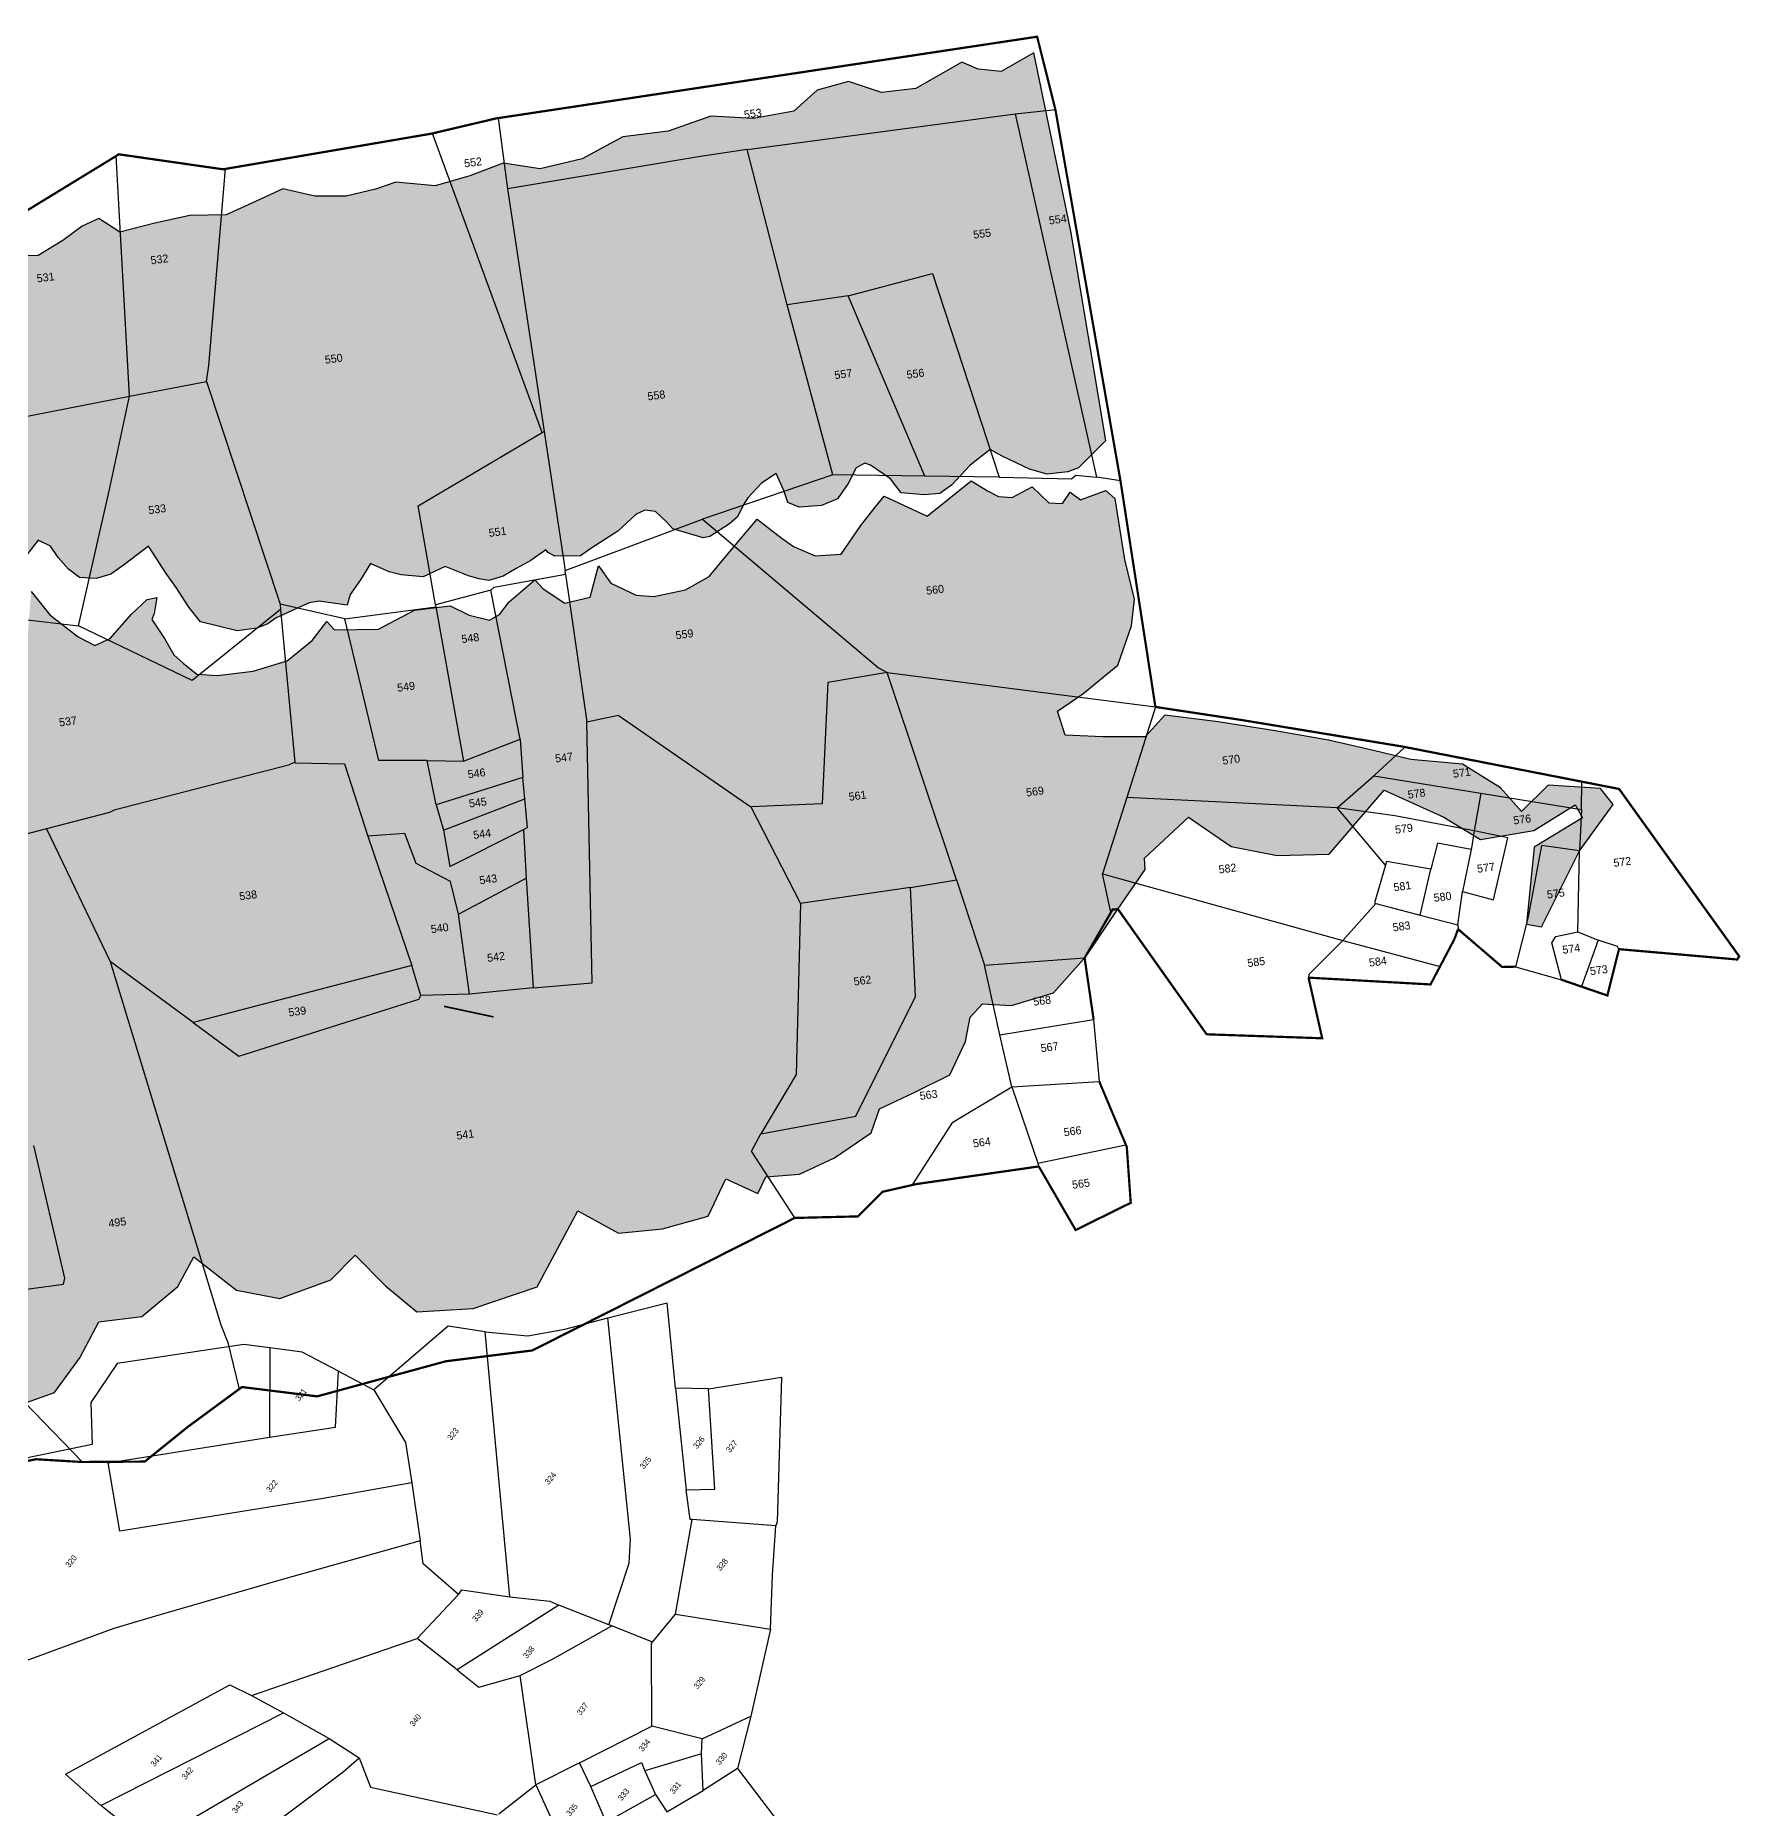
# Model space of a CAD drawing. Header units: metres. Extents: x 318388 to 319823, y 1868308 to 1869670.
# Drawn here: x 318915.5 to 319386, y 1868890.7 to 1869379.9 of the extents above; entities that cross this region are included whole.
import ezdxf

# ---------------------------------------------------------------- set-up
doc = ezdxf.new("R2010")
doc.units = ezdxf.units.M
doc.header["$LTSCALE"] = 0.3
doc.header["$MEASUREMENT"] = 0
for name, color, linetype in [('OFF', 1, 'CONTINUOUS'), ('POLY_HATCH', 12, 'CONTINUOUS'), ('POLY_PARCEL', 6, 'CONTINUOUS'), ('SYM_LOGO', 1, 'CONTINUOUS'), ('TEXT_PARCEL', 7, 'CONTINUOUS'), ('V_BOUND_LINE', 7, 'CONTINUOUS')]:
    doc.layers.add(name, color=color, linetype=linetype)
doc.styles.add('TEXT_MAP', font='KRDEV050.TTF')

# ---------------------------------------------------------------- blocks, each defined once
blk = doc.blocks.new('D')
at = {"layer": 'OFF'}
blk.add_lwpolyline([(317451.88, 1869048.63), (317444.45, 1869018.53)], dxfattribs=at)
at = {"layer": 'POLY_PARCEL'}
for points in [[(317462.73, 1869243.55), (317458.39, 1869250.49), (317429.19, 1869277.42), (317414.67, 1869276.19), (317404.72, 1869267.72), (317372.3, 1869294.59)], [(317457.66, 1869182.92), (317436.57, 1869201.33), (317389.1, 1869244.18), (317403.45, 1869260.28), (317441.07, 1869226.27)], [(317445.23, 1869169.63), (317409.37, 1869195.28), (317377.08, 1869217.94), (317364.42, 1869226.73), (317337.53, 1869242.84)], [(317462.73, 1869243.55), (317441.07, 1869226.27)], [(317470.4, 1869222.43), (317467.96, 1869234.88), (317462.73, 1869243.55)], [(317441.07, 1869226.27), (317456.23, 1869212.27), (317470.4, 1869222.43)], [(317470.4, 1869222.43), (317472.75, 1869210.21)], [(317319.14, 1869195.37), (317319.75, 1869210.05), (317373.39, 1869187.62), (317374.99, 1869180.34)], [(317472.75, 1869210.21), (317466.2, 1869192.3), (317457.66, 1869182.92)], [(317508.51, 1869194.59), (317502.61, 1869204.63), (317472.75, 1869210.21)], [(317319.78, 1869176.04), (317319.21, 1869176.75), (317319.14, 1869195.37)], [(317319.14, 1869195.37), (317376.98, 1869169.25)], [(317449.17, 1869137.05), (317508.51, 1869194.59)], [(317508.51, 1869194.59), (317515.77, 1869183.5), (317524.6, 1869175.83), (317535.7, 1869167.64)], [(317374.99, 1869180.34), (317421.01, 1869151.34)], [(317374.99, 1869180.34), (317376.98, 1869169.25)], [(317457.66, 1869182.92), (317445.23, 1869169.63)], [(317319.78, 1869176.04), (317379.69, 1869153.19)], [(317376.98, 1869169.25), (317379.69, 1869153.19)], [(317439.68, 1869149.96), (317440.27, 1869164.48), (317445.23, 1869169.63)], [(317461.61, 1869107.64), (317480.52, 1869114.71), (317486.56, 1869119.15), (317535.7, 1869167.64)], [(317535.7, 1869167.64), (317550.89, 1869156.18)], [(317320.12, 1869157.19), (317374.39, 1869143.31), (317380.92, 1869142.17)], [(317531.82, 1869137.61), (317550.89, 1869156.18)], [(317379.69, 1869153.19), (317380.92, 1869142.17)], [(317421.3, 1869135.6), (317421.01, 1869151.34)], [(317421.01, 1869151.34), (317439.68, 1869149.96)], [(317439.68, 1869149.96), (317441.45, 1869150.03), (317449.17, 1869137.05)], [(317380.92, 1869142.17), (317375.97, 1869133.74), (317393.99, 1869097.65)], [(317421.3, 1869135.6), (317421.21, 1869126.97), (317432.08, 1869119.26)], [(317456.73, 1869123.58), (317421.3, 1869135.6)], [(317449.17, 1869137.05), (317455.9, 1869126.53), (317456.73, 1869123.58)], [(317531.82, 1869137.61), (317509.31, 1869115.25)], [(317538.17, 1869129.46), (317531.82, 1869137.61)], [(317509.31, 1869115.25), (317515.06, 1869108.37), (317538.17, 1869129.46)], [(317538.17, 1869129.46), (317555.15, 1869114.07), (317519.28, 1869087), (317518.09, 1869086.56)], [(317461.61, 1869107.64), (317456.73, 1869123.58)], [(317408.75, 1869094.2), (317432.08, 1869119.26)], [(317432.08, 1869119.26), (317442.18, 1869114.71), (317462.03, 1869106.73)], [(317503.31, 1869107.99), (317502.97, 1869108.49), (317509.31, 1869115.25)], [(317462.03, 1869106.73), (317461.61, 1869107.64)], [(317465.97, 1869093.7), (317462.03, 1869106.73)], [(317477.19, 1869093.66), (317503.31, 1869107.99)], [(317518.09, 1869086.56), (317503.31, 1869107.99)], [(317394.54, 1869097.49), (317408.75, 1869094.2)], [(317408.75, 1869094.2), (317402.13, 1869081.05), (317398.16, 1869068.54)], [(317422.53, 1869087.94), (317408.75, 1869094.2)], [(317445.46, 1869077.59), (317465.45, 1869093.7), (317465.97, 1869093.7)], [(317465.97, 1869093.7), (317477.19, 1869093.66)], [(317477.19, 1869093.66), (317492.06, 1869067.71)], [(317419.05, 1869080.59), (317422.53, 1869087.94)], [(317422.53, 1869087.94), (317445.46, 1869077.59)], [(317492.06, 1869067.71), (317505.53, 1869077.71), (317518.09, 1869086.56)], [(317413.32, 1869069.94), (317419.05, 1869080.59)], [(317419.05, 1869080.59), (317434.66, 1869072.98), (317433.34, 1869070.51)], [(317452.21, 1869062.95), (317445.46, 1869077.59)], [(317413.32, 1869069.94), (317429.68, 1869063.4)], [(317433.34, 1869070.51), (317429.68, 1869063.4)], [(317448.46, 1869060.11), (317433.34, 1869070.51)], [(317492.06, 1869067.71), (317467.21, 1869055.54)], [(317429.68, 1869063.4), (317427.7, 1869057.23)], [(317448.46, 1869060.11), (317452.21, 1869062.95)], [(317452.21, 1869062.95), (317467.21, 1869055.54)], [(317427.7, 1869057.23), (317439.89, 1869052.62)], [(317439.89, 1869052.62), (317448.46, 1869060.11)], [(317451.88, 1869048.63), (317439.89, 1869052.62)], [(317467.21, 1869055.54), (317451.88, 1869048.63)]]:
    blk.add_lwpolyline(points, dxfattribs=at)
at = {"layer": 'V_BOUND_LINE', "const_width": 0.5}
blk.add_lwpolyline([(317579.18, 1869267.89), (317586.26, 1869253.83)], dxfattribs=at)
at = {"layer": 'TEXT_PARCEL', "style": 'TEXT_MAP'}
for s, p in [('320', (317370.41, 1869249.21)), ('321', (317455.41, 1869226)), ('322', (317427.66, 1869215.27)), ('341', (317338.76, 1869189.84)), ('323', (317475.46, 1869181.59)), ('342', (317341.73, 1869179.81)), ('343', (317343.33, 1869161.13)), ('324', (317483.71, 1869149.39)), ('339', (317436.42, 1869140.26)), ('340', (317398.92, 1869135.02)), ('325', (317505.97, 1869129.42)), ('338', (317437.42, 1869120.79)), ('326', (317521.22, 1869120.44)), ('327', (317526.74, 1869111.79)), ('337', (317434.17, 1869096.82)), ('328', (317496.24, 1869091.07)), ('335', (317407.7, 1869079.7)), ('334', (317437.45, 1869074.71)), ('329', (317463.24, 1869073.6)), ('333', (317421.45, 1869070.21)), ('331', (317433.2, 1869058.98)), ('330', (317449.2, 1869053.49))]:
    blk.add_text(s, height=1.8, dxfattribs=at).set_placement(p)
blk = doc.blocks.new('1')
at = {"layer": 'POLY_HATCH'}
h = blk.add_hatch(dxfattribs=at)
h.set_pattern_fill('ZIGZAG', color=256, scale=25.596458, angle=47.4088, style=0)
h.set_pattern_definition([(47.40878, (319427.6914, 1868459.1648), (-0.190174, 4.520859), [3.199557, -3.199557]), (137.40878, (319429.8568, 1868461.5203), (-4.520859, -0.190174), [3.199557, -3.199557])])
h.paths.add_polyline_path([(319150.1, 1869685.07), (319117.33, 1869711.19), (319114.3, 1869703.14), (319109.87, 1869700.18), (319105.95, 1869699.02), (319101.67, 1869687.55), (319096.17, 1869681.77), (319088.76, 1869678.87), (319084.46, 1869672.75), (319083.37, 1869665.57), (319077.33, 1869658.38), (319069.45, 1869652.5), (319064.08, 1869643.55), (319056.87, 1869635.91), (319052.92, 1869626.04), (319046.91, 1869618.06), (319039.57, 1869613.58), (319035.5, 1869606.48), (319030.84, 1869599.54), (319023.32, 1869594.47), (319020.73, 1869590.2), (319016.6, 1869584.67), (319011.04, 1869580.08), (319004.26, 1869576.62), (319001.35, 1869570.35), (318998.06, 1869563.68), (318991.74, 1869558.26), (318986.67, 1869551.7), (318981.8, 1869544.96), (318976.08, 1869544.32), (318974.26, 1869540.47), (318972.9, 1869535.07), (318970.78, 1869528.84), (318965.81, 1869524.47), (318959.64, 1869520.44), (318959.78, 1869512.13), (318959.74, 1869503.61), (318955.06, 1869497.07), (318948.9, 1869492.65), (318950.97, 1869485.6), (318950.07, 1869478.63), (318945.14, 1869473.47), (318938.76, 1869469.63), (318935.87, 1869462.97), (318931.75, 1869457.05), (318924.47, 1869455.95), (318921.34, 1869450.27), (318917.02, 1869444.54), (318914.28, 1869438.87), (318906.81, 1869437.56), (318901.6, 1869434.17), (318897.46, 1869429.04), (318891.49, 1869424.82), (318883.71, 1869421.52), (318879.46, 1869418.76), (318879.21, 1869410.43), (318872.92, 1869404.62), (318864.09, 1869402.66), (318861.78, 1869396.22), (318858.23, 1869390.92), (318853.08, 1869386.34), (318846.6, 1869384.87), (318843.66, 1869379.4), (318842.44, 1869375.39), (318839.21, 1869372.08), (318834.57, 1869369.3), (318829.77, 1869370.49), (318828.36, 1869366.27), (318826.02, 1869360.62), (318823.1, 1869354.35), (318818.53, 1869350), (318813.28, 1869347.79), (318811.14, 1869341.96), (318808.44, 1869335.5), (318803.88, 1869330.75), (318798.42, 1869328.74), (318794.41, 1869325), (318791.48, 1869319.13), (318787.56, 1869313.42), (318782.85, 1869307.67), (318776.78, 1869305.83), (318770.7, 1869304.38), (318774.62, 1869300.58), (318793.94, 1869283.59), (318802.82, 1869257.66), (318809.96, 1869260.43), (318812, 1869263.35), (318812.55, 1869266.15), (318816.36, 1869272.6), (318819.53, 1869276.05), (318822.63, 1869275.31), (318826.13, 1869276.42), (318829.97, 1869278.49), (318831.64, 1869281.1), (318834.26, 1869290.57), (318836.83, 1869289.96), (318840.31, 1869289.44), (318843.27, 1869291.05), (318846.08, 1869293.71), (318847.18, 1869295.01), (318849.04, 1869297.53), (318849.69, 1869299.24), (318850.3, 1869301.9), (318850.2, 1869305.5), (318850.29, 1869309.1), (318858.81, 1869309.46), (318859.45, 1869311.16), (318861.24, 1869314.3), (318862.49, 1869317.57), (318863.88, 1869323.48), (318868.88, 1869323.31), (318872.13, 1869325.75), (318873.01, 1869326.7), (318875.64, 1869330.37), (318876.97, 1869334.12), (318877.28, 1869339.26), (318883.27, 1869340.48), (318886.09, 1869340.93), (318893.33, 1869347.61), (318894.51, 1869349.3), (318895.93, 1869352.04), (318896.05, 1869356.08), (318901.37, 1869356.26), (318902.56, 1869357.56), (318904.87, 1869358.57), (318907.67, 1869360.6), (318911.08, 1869362.81), (318913.74, 1869365.8), (318913.25, 1869367.17), (318916.07, 1869373.15), (318917.08, 1869376.45), (318921.37, 1869377.09), (318926.78, 1869378.48), (318929.95, 1869380.82), (318932.78, 1869384.1), (318934.72, 1869388.22), (318935.88, 1869391.67), (318936.43, 1869394.48), (318939.36, 1869394.46), (318942.18, 1869396.93), (318946.44, 1869403.06), (318948.58, 1869403.49), (318953.78, 1869405.13), (318955.65, 1869406.27), (318956.89, 1869407.61), (318957.57, 1869409.66), (318957.65, 1869412.25), (318958.69, 1869416.09), (318959.28, 1869418.03), (318961.52, 1869417.26), (318965.73, 1869416.53), (318969.69, 1869415.83), (318974.24, 1869417.27), (318979.08, 1869423.24), (318979.33, 1869427.42), (318979.16, 1869434.08), (318979.16, 1869437.49), (318982.86, 1869438.51), (318987.28, 1869439.41), (318990.2, 1869441.98), (318991.99, 1869444.03), (318993.32, 1869446.48), (318993.09, 1869449.74), (318993.91, 1869455.34), (318993.44, 1869458.63), (318992.08, 1869462.56), (318990.56, 1869465.51), (318994.16, 1869469.03), (318997.81, 1869466.35), (319000.64, 1869465.22), (319005.86, 1869464.29), (319008.77, 1869465.76), (319010.77, 1869468.13), (319011.9, 1869470.77), (319012.78, 1869474.02), (319012.64, 1869478.38), (319015.73, 1869479.14), (319018.74, 1869478.3), (319022.32, 1869477.69), (319025.43, 1869477.87), (319028.6, 1869480.11), (319030.49, 1869483.07), (319031.53, 1869486.81), (319033.07, 1869493.6), (319040.24, 1869491.35), (319044.06, 1869490.28), (319049.21, 1869488.68), (319053.42, 1869487.75), (319061.23, 1869491.63), (319064.3, 1869494.98), (319065.64, 1869497.34), (319066.27, 1869499.62), (319069.89, 1869507.16), (319071.4, 1869508.91), (319076.94, 1869512.34), (319075.93, 1869514.65), (319075.56, 1869518.76), (319074.95, 1869523.1), (319079.46, 1869524.4), (319082.05, 1869525.61), (319086.24, 1869528.57), (319088.62, 1869533.57), (319094.14, 1869535.37), (319096.45, 1869536.38), (319098.42, 1869537.52), (319100.36, 1869540.43), (319101.52, 1869543.69), (319102.91, 1869547.3), (319103.98, 1869551.38), (319104.8, 1869551.27), (319106.57, 1869551.59), (319111.06, 1869555.38), (319111.83, 1869558.22), (319114.03, 1869565.32), (319114.75, 1869571.01), (319115.72, 1869572.97), (319117.78, 1869574.31), (319121.29, 1869574.12), (319123.46, 1869573.78), (319130.16, 1869576.65), (319131.11, 1869577.89), (319132.77, 1869583), (319133.11, 1869585.37), (319132.41, 1869588.31), (319132.13, 1869590.32), (319132.42, 1869594.94), (319133.6, 1869598.83), (319137.42, 1869596.88), (319139.89, 1869595.35), (319142.63, 1869596.23), (319146.37, 1869599.79), (319148.19, 1869603.28), (319147.82, 1869607.58), (319146.88, 1869611.57), (319147.76, 1869613.63), (319149.08, 1869614.16), (319154.62, 1869614.68), (319158.59, 1869613.8), (319162.98, 1869616.77), (319165.51, 1869619.32), (319166.34, 1869622.52), (319166.7, 1869628.82), (319167.96, 1869634.53), (319171.06, 1869635.1), (319177.85, 1869636.87), (319181.71, 1869638.57), (319185.03, 1869641.97), (319186.32, 1869644.28), (319187.13, 1869653.1)])
h.paths.add_polyline_path([(318811.95, 1869263.53), (318815.82, 1869267.73), (318813.48, 1869269.87), (318809.62, 1869265.67)], flags=24)
h.paths.add_polyline_path([(318931.81, 1869454.37), (318935.86, 1869458.77), (318933.56, 1869460.89), (318929.51, 1869456.48)], flags=24)
h.paths.add_polyline_path([(318939.65, 1869455.42), (318943.7, 1869459.83), (318941.4, 1869461.94), (318937.35, 1869457.54)], flags=24)
h.paths.add_polyline_path([(318939.18, 1869467.99), (318943.23, 1869472.4), (318940.93, 1869474.52), (318936.87, 1869470.11)], flags=24)
h.paths.add_polyline_path([(318950.86, 1869477.56), (318954.95, 1869482), (318952.65, 1869484.12), (318948.56, 1869479.67)], flags=24)
h.paths.add_polyline_path([(318970.13, 1869492.74), (318974.17, 1869497.13), (318971.91, 1869499.21), (318967.88, 1869494.82)], flags=24)
h.paths.add_polyline_path([(318974.84, 1869522.95), (318978.71, 1869527.16), (318976.37, 1869529.3), (318972.51, 1869525.1)], flags=24)
h.paths.add_polyline_path([(318992.33, 1869542.94), (318996.38, 1869547.34), (318994.08, 1869549.46), (318990.03, 1869545.05)], flags=24)
h.paths.add_polyline_path([(319028.66, 1869498.37), (319032.69, 1869502.76), (319030.44, 1869504.83), (319026.4, 1869500.44)], flags=24)
h.paths.add_polyline_path([(319000.52, 1869474.51), (319004.55, 1869478.9), (319002.3, 1869480.97), (318998.26, 1869476.58)], flags=24)
h.paths.add_polyline_path([(319037.79, 1869551.01), (319041.78, 1869555.35), (319039.53, 1869557.42), (319035.54, 1869553.07)], flags=24)
h.paths.add_polyline_path([(319092.36, 1869544.36), (319096.19, 1869548.53), (319093.86, 1869550.67), (319090.03, 1869546.51)], flags=24)
h.paths.add_polyline_path([(319075.98, 1869656.11), (319079.98, 1869660.46), (319077.73, 1869662.53), (319073.73, 1869658.18)], flags=24)
h.paths.add_polyline_path([(319145.57, 1869682.22), (319149.57, 1869686.56), (319147.32, 1869688.63), (319143.32, 1869684.29)], flags=24)
h.paths.add_polyline_path([(319134.27, 1869668.57), (319138.22, 1869672.87), (319135.97, 1869674.94), (319132.02, 1869670.64)], flags=24)
h.paths.add_polyline_path([(319143.06, 1869633.95), (319147.05, 1869638.3), (319144.8, 1869640.37), (319140.8, 1869636.02)], flags=24)
h.paths.add_polyline_path([(319130.34, 1869623.27), (319134.33, 1869627.61), (319132.08, 1869629.68), (319128.09, 1869625.33)], flags=24)
h.paths.add_polyline_path([(319100.35, 1869591.99), (319104.34, 1869596.34), (319102.09, 1869598.41), (319098.09, 1869594.06)], flags=24)
h = blk.add_hatch(dxfattribs=at)
h.set_pattern_fill('ZIGZAG', color=256, scale=1.023858, angle=47.4088, style=0)
h.set_pattern_definition([(47.40878, (319427.6914, 1868459.1648), (-0.193217, 4.593193), [3.25075, -3.25075]), (137.40878, (319429.8914, 1868461.558), (-4.593193, -0.193217), [3.25075, -3.25075])])
h.paths.add_polyline_path([(319288.15, 1869641.48), (319280.19, 1869637.57), (319270.68, 1869632.8), (319259.85, 1869626.6), (319248.44, 1869619.77), (319238.02, 1869613.18), (319237.71, 1869606.44), (319230.24, 1869600.17), (319223.33, 1869594.93), (319218.44, 1869598.08), (319220.34, 1869604.9), (319222.3, 1869615.08), (319218.96, 1869624.05), (319215.57, 1869629.25), (319208.02, 1869634.87), (319197.38, 1869644.21), (319194.49, 1869644.31), (319191.4, 1869638.94), (319188.43, 1869638.72), (319188.71, 1869635.61), (319186.2, 1869633.69), (319180.9, 1869634.13), (319178.94, 1869629.3), (319176.38, 1869627.41), (319173.62, 1869626.82), (319169.24, 1869626.15), (319166.61, 1869613.43), (319156.08, 1869610.68), (319156.1, 1869607.36), (319156.28, 1869602.04), (319156.95, 1869594.06), (319152.61, 1869589.94), (319147.4, 1869588.37), (319144.24, 1869588.14), (319136.91, 1869587.88), (319136.88, 1869577.03), (319136.86, 1869570.7), (319134.66, 1869564.8), (319130.01, 1869558.95), (319126.7, 1869556.65), (319120.43, 1869555.04), (319115.68, 1869556.28), (319118.84, 1869549.5), (319115.25, 1869544.69), (319109.28, 1869544.11), (319106.48, 1869544.47), (319105.17, 1869536.73), (319105.32, 1869533.09), (319104.42, 1869530.61), (319100.04, 1869528.55), (319095.3, 1869527.4), (319089.61, 1869521.31), (319086.03, 1869512.71), (319078.29, 1869506.1), (319075.78, 1869506.43), (319075.97, 1869500.92), (319074.5, 1869493.61), (319069.98, 1869486.79), (319064.24, 1869480.74), (319060.51, 1869478), (319056.43, 1869477.93), (319053.55, 1869477.99), (319049.5, 1869479.6), (319044.45, 1869481.02), (319043.96, 1869482.48), (319042.1, 1869485.67), (319040.68, 1869483.93), (319040.07, 1869478.96), (319039.86, 1869471.51), (319038.18, 1869468.08), (319033.99, 1869467.14), (319025.7, 1869466.83), (319018.94, 1869468.29), (319024.7, 1869460.14), (319026.89, 1869450.1), (319023.24, 1869445.63), (319017.51, 1869443.9), (319012.88, 1869446.78), (319010.48, 1869449.07), (319010.14, 1869452.51), (319008.45, 1869459.69), (319006.07, 1869460.4), (319006.1, 1869455.03), (319006.89, 1869446.57), (319005.68, 1869440.35), (319002.73, 1869437.34), (318998.71, 1869434.87), (318994.66, 1869433.16), (318990.79, 1869433.86), (318986.11, 1869434.29), (318986.41, 1869424.4), (318985.51, 1869416.2), (318984.38, 1869412.08), (318981.55, 1869409.8), (318977.15, 1869407.21), (318971.48, 1869406.25), (318959.65, 1869403.3), (318957.85, 1869398.24), (318956.61, 1869393.29), (318952.11, 1869389.69), (318945.75, 1869386.98), (318937.71, 1869381.94), (318935.82, 1869376.68), (318934.2, 1869367.11), (318930.29, 1869362.05), (318927.28, 1869359.38), (318920.37, 1869358.48), (318917.13, 1869359.06), (318914.59, 1869360.01), (318912.88, 1869353.84), (318911.9, 1869352.07), (318909.51, 1869350.77), (318906.33, 1869351.02), (318901.66, 1869351.35), (318901.94, 1869345.75), (318902.95, 1869340.03), (318900.89, 1869335.39), (318897.87, 1869333.41), (318894.35, 1869331.68), (318889.27, 1869330.17), (318882.58, 1869331.8), (318880.21, 1869326.61), (318880.23, 1869322.73), (318881.18, 1869317.15), (318878.11, 1869312.51), (318874.61, 1869309.1), (318870.09, 1869308.59), (318860.02, 1869307.26), (318860.07, 1869301.31), (318859.85, 1869297.46), (318858.98, 1869296.41), (318856.09, 1869294.37), (318853.17, 1869293.1), (318848.48, 1869290.4), (318846.54, 1869288.93), (318846.47, 1869282.72), (318846.32, 1869278.48), (318843.23, 1869274.43), (318840.89, 1869271.88), (318838.59, 1869272.11), (318834.09, 1869274.37), (318829.23, 1869273.51), (318827.99, 1869272.15), (318825.81, 1869269.45), (318826.7, 1869263.94), (318823.11, 1869260.03), (318818.8, 1869257.73), (318814.58, 1869257.22), (318811.96, 1869253.36), (318809.92, 1869251.48), (318806.1, 1869248.06), (318814.29, 1869222.27), (318826.69, 1869209.93), (318838.45, 1869203.3), (318848.44, 1869201.16), (318866.31, 1869209.65), (318871.24, 1869205.3), (318882, 1869189.13), (318885.37, 1869184.32), (318898.34, 1869177.15), (318906.84, 1869177.52), (318914.34, 1869182.99), (318913.44, 1869176.02), (318916.46, 1869170.01), (318922.18, 1869165.7), (318931.92, 1869164.93), (318940.37, 1869166.48), (318948.25, 1869172.36), (318952.06, 1869180.84), (318948.04, 1869187.01), (318956.73, 1869187.58), (318970.05, 1869191.12), (318981.55, 1869200.53), (318991.11, 1869199.15), (319002.08, 1869197.25), (319013.6, 1869196.36), (319023.96, 1869204.52), (319028.27, 1869220.16), (319020.69, 1869235.68), (319021.27, 1869241.05), (319031.06, 1869234.14), (319045.98, 1869232.4), (319058.32, 1869240.66), (319057.57, 1869258.65), (319058.21, 1869262.44), (319064.18, 1869271.21), (319063.51, 1869287.62), (319065.71, 1869291.87), (319070.82, 1869283.18), (319079.31, 1869278.99), (319091.11, 1869276.33), (319100.36, 1869282.47), (319107.08, 1869292.46), (319117.24, 1869290.92), (319125.21, 1869294.43), (319133.39, 1869302.7), (319132.2, 1869307.6), (319131.63, 1869316.49), (319129.51, 1869319.96), (319137.47, 1869323.87), (319140.99, 1869329.76), (319140.38, 1869339.64), (319138.42, 1869348.86), (319145.25, 1869356.09), (319147.19, 1869366.67), (319145.68, 1869374.33), (319158.15, 1869374.67), (319167.05, 1869379.6), (319173.34, 1869390.37), (319174, 1869398.32), (319183.95, 1869397.36), (319193.25, 1869397.36), (319202.79, 1869406.29), (319210.96, 1869419.51), (319206.99, 1869438.95), (319217.4, 1869440.98), (319224.63, 1869448.22), (319230.79, 1869457.2), (319228.43, 1869466.41), (319236.26, 1869468.53), (319235.3, 1869472.64), (319240.82, 1869478.03), (319244.65, 1869486.12), (319247.41, 1869495.94), (319245.41, 1869501.4), (319249.04, 1869509.28), (319252.85, 1869517.76), (319250.73, 1869525.99), (319247.95, 1869531.02), (319248.17, 1869535.19), (319253.55, 1869539.18), (319259.15, 1869547.54), (319259.51, 1869558.86), (319258.25, 1869571.89), (319257.29, 1869582.91), (319255.43, 1869584.82), (319257.24, 1869598.56), (319269.08, 1869599.66), (319278.57, 1869604.82), (319287.55, 1869612.73), (319287.74, 1869622.64), (319287.94, 1869632.16), (319302.43, 1869636.15), (319312.27, 1869637.56), (319320.4, 1869647.02), (319323.92, 1869657.67), (319327.14, 1869656.42), (319322.89, 1869644.15), (319332.83, 1869629.31), (319335.91, 1869631.05), (319331.42, 1869650.12), (319330.62, 1869663.3), (319326.02, 1869664.29), (319316.22, 1869657.14), (319315.38, 1869648.59), (319308.21, 1869649.66), (319297.97, 1869648.24)])
h.paths.add_polyline_path([(319072.59, 1869313.99), (319076.62, 1869318.38), (319074.37, 1869320.45), (319070.33, 1869316.06)], flags=24)
h.paths.add_polyline_path([(319125.97, 1869307.54), (319130.01, 1869311.93), (319127.76, 1869314), (319123.72, 1869309.61)], flags=24)
h.paths.add_polyline_path([(319027.32, 1869293.39), (319031.32, 1869297.73), (319029.07, 1869299.8), (319025.07, 1869295.45)], flags=24)
h.paths.add_polyline_path([(319002.99, 1869271.41), (319007.02, 1869275.8), (319004.77, 1869277.88), (319000.73, 1869273.49)], flags=24)
h.paths.add_polyline_path([(318949.82, 1869227.51), (318953.69, 1869231.72), (318951.36, 1869233.86), (318947.49, 1869229.66)], flags=24)
h.paths.add_polyline_path([(318946.23, 1869307.35), (318949.9, 1869311.34), (318947.57, 1869313.48), (318943.89, 1869309.49)], flags=24)
h.paths.add_polyline_path([(318911.55, 1869342.53), (318915.42, 1869346.74), (318913.08, 1869348.89), (318909.21, 1869344.68)], flags=24)
h.paths.add_polyline_path([(318877.49, 1869259.22), (318881.36, 1869263.42), (318879.02, 1869265.57), (318875.16, 1869261.36)], flags=24)
h.paths.add_polyline_path([(319016.66, 1869432.24), (319020.65, 1869436.58), (319018.4, 1869438.66), (319014.4, 1869434.31)], flags=24)
h.paths.add_polyline_path([(319034.04, 1869418.74), (319038.07, 1869423.13), (319035.82, 1869425.21), (319031.78, 1869420.82)], flags=24)
h.paths.add_polyline_path([(319044.06, 1869447.65), (319048.1, 1869452.04), (319045.85, 1869454.11), (319041.81, 1869449.72)], flags=24)
h.paths.add_polyline_path([(319101.59, 1869443.34), (319105.62, 1869447.73), (319103.37, 1869449.8), (319099.33, 1869445.41)], flags=24)
h.paths.add_polyline_path([(319127.38, 1869429.99), (319131.45, 1869434.42), (319129.2, 1869436.49), (319125.13, 1869432.06)], flags=24)
h.paths.add_polyline_path([(319140.36, 1869465.71), (319144.39, 1869470.1), (319142.14, 1869472.17), (319138.11, 1869467.78)], flags=24)
h.paths.add_polyline_path([(319175.32, 1869432.82), (319179.18, 1869437.02), (319176.85, 1869439.16), (319172.99, 1869434.96)], flags=24)
h.paths.add_polyline_path([(319154.61, 1869468.85), (319158.66, 1869473.26), (319156.36, 1869475.38), (319152.31, 1869470.97)], flags=24)
h.paths.add_polyline_path([(319141.76, 1869481.51), (319145.8, 1869485.9), (319143.54, 1869487.97), (319139.51, 1869483.58)], flags=24)
h.paths.add_polyline_path([(319134.01, 1869488.64), (319138.04, 1869493.03), (319135.79, 1869495.09), (319131.76, 1869490.7)], flags=24)
h.paths.add_polyline_path([(319128.63, 1869493.58), (319132.62, 1869497.93), (319130.37, 1869500), (319126.38, 1869495.65)], flags=24)
h.paths.add_polyline_path([(319124.11, 1869498.57), (319128.14, 1869502.96), (319125.89, 1869505.03), (319121.85, 1869500.64)], flags=24)
h.paths.add_polyline_path([(319137.27, 1869514.23), (319141.3, 1869518.62), (319139.05, 1869520.69), (319135.02, 1869516.3)], flags=24)
h.paths.add_polyline_path([(319103.09, 1869521.61), (319107.13, 1869526), (319104.88, 1869528.07), (319100.84, 1869523.68)], flags=24)
h.paths.add_polyline_path([(319098.88, 1869503.53), (319102.95, 1869507.96), (319100.7, 1869510.02), (319096.63, 1869505.59)], flags=24)
h.paths.add_polyline_path([(319140.48, 1869553.8), (319144.51, 1869558.18), (319142.26, 1869560.25), (319138.23, 1869555.87)], flags=24)
h.paths.add_polyline_path([(319178.32, 1869598.57), (319182.36, 1869602.96), (319180.1, 1869605.03), (319176.07, 1869600.64)], flags=24)
h.paths.add_polyline_path([(319194.96, 1869550.58), (319198.83, 1869554.79), (319196.49, 1869556.94), (319192.63, 1869552.73)], flags=24)
h.paths.add_polyline_path([(319223.01, 1869518.6), (319227.06, 1869523), (319224.75, 1869525.12), (319220.7, 1869520.71)], flags=24)
h.paths.add_polyline_path([(319257.77, 1869541.49), (319261.81, 1869545.88), (319259.55, 1869547.95), (319255.52, 1869543.56)], flags=25)
h.paths.add_polyline_path([(319225.71, 1869577.51), (319229.79, 1869581.94), (319227.53, 1869584.02), (319223.46, 1869579.58)], flags=24)
h.paths.add_polyline_path([(318986.5, 1869402.95), (318990.53, 1869407.33), (318988.28, 1869409.4), (318984.25, 1869405.01)], flags=24)
h.paths.add_polyline_path([(319020.58, 1869363.01), (319024.63, 1869367.42), (319022.33, 1869369.54), (319018.28, 1869365.13)], flags=24)
h.paths.add_polyline_path([(319126.53, 1869366.14), (319130.61, 1869370.57), (319128.36, 1869372.64), (319124.28, 1869368.21)], flags=24)
h.paths.add_polyline_path([(319101.73, 1869341.92), (319105.85, 1869346.4), (319103.6, 1869348.47), (319099.48, 1869343.99)], flags=24)
h.paths.add_polyline_path([(319062.77, 1869374.33), (319066.88, 1869378.8), (319064.65, 1869380.85), (319060.54, 1869376.39)], flags=24)
h.paths.add_polyline_path([(319044.14, 1869360.96), (319048.25, 1869365.43), (319046.01, 1869367.49), (319041.9, 1869363.02)], flags=24)
at = {"layer": 'OFF'}
for points in [[(319337.13, 1869620.17), (319347.24, 1869624.65)], [(319270.17, 1869548.76), (319280.29, 1869538.6)]]:
    blk.add_lwpolyline(points, dxfattribs=at)
at = {"layer": 'POLY_HATCH'}
for points in [[(319187.13, 1869653.1), (319150.1, 1869685.07), (319117.33, 1869711.19), (319114.3, 1869703.14), (319109.87, 1869700.18), (319105.95, 1869699.02), (319101.67, 1869687.55), (319096.17, 1869681.77), (319088.76, 1869678.87), (319084.46, 1869672.75), (319083.37, 1869665.57), (319077.33, 1869658.38), (319069.45, 1869652.5), (319064.08, 1869643.55), (319056.87, 1869635.91), (319052.92, 1869626.04), (319046.91, 1869618.06), (319039.57, 1869613.58), (319035.5, 1869606.48), (319030.84, 1869599.54), (319023.32, 1869594.47), (319020.73, 1869590.2), (319016.6, 1869584.67), (319011.04, 1869580.08), (319004.26, 1869576.62), (319001.35, 1869570.35), (318998.06, 1869563.68), (318991.74, 1869558.26), (318986.67, 1869551.7), (318981.8, 1869544.96), (318976.08, 1869544.32), (318974.26, 1869540.47), (318972.9, 1869535.07), (318970.78, 1869528.84), (318965.81, 1869524.47)], [(319137.47, 1869323.87), (319140.99, 1869329.76), (319140.38, 1869339.64), (319138.42, 1869348.86), (319145.25, 1869356.09), (319147.19, 1869366.67), (319145.68, 1869374.33), (319158.15, 1869374.67), (319167.05, 1869379.6), (319173.34, 1869390.37), (319174, 1869398.32), (319183.95, 1869397.36), (319193.25, 1869397.36), (319202.79, 1869406.29), (319210.96, 1869419.51), (319206.99, 1869438.95), (319217.4, 1869440.98), (319224.63, 1869448.22), (319230.79, 1869457.2), (319228.43, 1869466.41), (319236.26, 1869468.53), (319235.3, 1869472.64), (319240.82, 1869478.03), (319244.65, 1869486.12), (319247.41, 1869495.94), (319245.41, 1869501.4), (319249.04, 1869509.28), (319252.85, 1869517.76), (319250.73, 1869525.99), (319247.95, 1869531.02), (319248.17, 1869535.19), (319253.55, 1869539.18), (319259.15, 1869547.54), (319259.51, 1869558.86), (319258.25, 1869571.89), (319257.29, 1869582.91), (319255.43, 1869584.82), (319257.24, 1869598.56), (319269.08, 1869599.66), (319278.57, 1869604.82), (319287.55, 1869612.73), (319287.74, 1869622.64), (319287.94, 1869632.16), (319302.43, 1869636.15), (319312.27, 1869637.56), (319320.4, 1869647.02), (319323.92, 1869657.67), (319327.14, 1869656.42), (319322.89, 1869644.15), (319332.83, 1869629.31), (319335.91, 1869631.05), (319331.42, 1869650.12), (319330.62, 1869663.3), (319326.02, 1869664.29), (319316.22, 1869657.14), (319315.38, 1869648.59), (319308.21, 1869649.66), (319297.97, 1869648.24), (319288.15, 1869641.48), (319280.19, 1869637.57), (319270.68, 1869632.8), (319259.85, 1869626.6), (319248.44, 1869619.77), (319238.02, 1869613.18), (319237.71, 1869606.44), (319230.24, 1869600.17), (319223.33, 1869594.93), (319218.44, 1869598.08), (319220.34, 1869604.9), (319222.3, 1869615.08), (319218.96, 1869624.05), (319215.57, 1869629.25), (319208.02, 1869634.87), (319197.38, 1869644.21)], [(319187.13, 1869653.1), (319186.32, 1869644.28), (319185.03, 1869641.97), (319181.71, 1869638.57), (319177.85, 1869636.87), (319171.06, 1869635.1), (319167.96, 1869634.53), (319166.7, 1869628.82), (319166.34, 1869622.52), (319165.51, 1869619.32), (319162.98, 1869616.77), (319158.59, 1869613.8), (319154.62, 1869614.68), (319149.08, 1869614.16), (319147.76, 1869613.63), (319146.88, 1869611.57), (319147.82, 1869607.58), (319148.19, 1869603.28), (319146.37, 1869599.79), (319142.63, 1869596.23), (319139.89, 1869595.35), (319137.42, 1869596.88), (319133.6, 1869598.83), (319132.42, 1869594.94), (319132.13, 1869590.32), (319132.41, 1869588.31), (319133.11, 1869585.37), (319132.77, 1869583), (319131.11, 1869577.89), (319130.16, 1869576.65), (319123.46, 1869573.78), (319121.29, 1869574.12), (319117.78, 1869574.31), (319115.72, 1869572.97), (319114.75, 1869571.01), (319114.03, 1869565.32), (319111.83, 1869558.22), (319111.06, 1869555.38), (319106.57, 1869551.59), (319104.8, 1869551.27), (319103.98, 1869551.38), (319102.91, 1869547.3), (319101.52, 1869543.69), (319100.36, 1869540.43), (319098.42, 1869537.52), (319096.45, 1869536.38), (319094.14, 1869535.37), (319088.62, 1869533.57), (319086.24, 1869528.57), (319082.05, 1869525.61), (319079.46, 1869524.4), (319074.95, 1869523.1), (319075.56, 1869518.76), (319075.93, 1869514.65), (319076.94, 1869512.34), (319071.4, 1869508.91), (319069.89, 1869507.16), (319066.27, 1869499.62), (319065.64, 1869497.34), (319064.3, 1869494.98), (319061.23, 1869491.63), (319053.42, 1869487.75), (319049.21, 1869488.68), (319044.06, 1869490.28), (319040.24, 1869491.35), (319033.07, 1869493.6), (319031.53, 1869486.81), (319030.49, 1869483.07), (319028.6, 1869480.11), (319025.43, 1869477.87), (319022.32, 1869477.69), (319018.74, 1869478.3), (319015.73, 1869479.14), (319012.64, 1869478.38), (319012.78, 1869474.02)], [(319018.94, 1869468.29), (319025.7, 1869466.83), (319033.99, 1869467.14), (319038.18, 1869468.08), (319039.86, 1869471.51), (319040.07, 1869478.96), (319040.68, 1869483.93), (319042.1, 1869485.67), (319043.96, 1869482.48), (319044.45, 1869481.02), (319049.5, 1869479.6), (319053.55, 1869477.99), (319056.43, 1869477.93), (319060.51, 1869478), (319064.24, 1869480.74), (319069.98, 1869486.79), (319074.5, 1869493.61), (319075.97, 1869500.92), (319075.78, 1869506.43), (319078.29, 1869506.1), (319086.03, 1869512.71), (319089.61, 1869521.31), (319095.3, 1869527.4), (319100.04, 1869528.55), (319104.42, 1869530.61), (319105.32, 1869533.09), (319105.17, 1869536.73), (319106.48, 1869544.47), (319109.28, 1869544.11), (319115.25, 1869544.69), (319118.84, 1869549.5), (319115.68, 1869556.28), (319120.43, 1869555.04), (319126.7, 1869556.65), (319130.01, 1869558.95), (319134.66, 1869564.8), (319136.86, 1869570.7), (319136.88, 1869577.03), (319136.91, 1869587.88), (319144.24, 1869588.14), (319147.4, 1869588.37), (319152.61, 1869589.94), (319156.95, 1869594.06), (319156.28, 1869602.04), (319156.1, 1869607.36), (319156.08, 1869610.68), (319166.61, 1869613.43), (319169.24, 1869626.15), (319173.62, 1869626.82), (319176.38, 1869627.41), (319178.94, 1869629.3), (319180.9, 1869634.13), (319186.2, 1869633.69), (319188.71, 1869635.61), (319188.43, 1869638.72), (319191.4, 1869638.94), (319194.49, 1869644.31), (319197.38, 1869644.21)]]:
    blk.add_lwpolyline(points, dxfattribs=at)
at = {"layer": 'POLY_PARCEL'}
for points in [[(319123.06, 1869697.7), (319129.47, 1869704.39)], [(319080.81, 1869651.92), (319123.06, 1869697.7)], [(319190.94, 1869645.29), (319123.06, 1869697.7)], [(319325.68, 1869657.75), (319321.69, 1869662.74)], [(319305.5, 1869645.82), (319325.68, 1869657.75)], [(319325.68, 1869657.75), (319331.42, 1869650.12)], [(319120.23, 1869640.85), (319131.9, 1869657.22), (319173.67, 1869630.97)], [(319080.81, 1869651.92), (319073.49, 1869643.83), (319044.06, 1869609.7)], [(319110.7, 1869630.26), (319080.81, 1869651.92)], [(319331.42, 1869650.12), (319323.9, 1869645.51), (319332.08, 1869630.9), (319337.13, 1869620.17)], [(319343.07, 1869635.49), (319331.42, 1869650.12)], [(319195.67, 1869648.15), (319190.94, 1869645.29)], [(319283.97, 1869633.16), (319305.5, 1869645.82)], [(319305.5, 1869645.82), (319309.84, 1869638.13)], [(319173.67, 1869630.97), (319186.73, 1869641.32), (319186.92, 1869642.54), (319190.94, 1869645.29)], [(319283.97, 1869633.16), (319285.25, 1869642.85)], [(319316.85, 1869641.9), (319309.84, 1869638.13)], [(319316.71, 1869625.68), (319323.42, 1869628.76), (319316.85, 1869641.9)], [(319120.23, 1869640.85), (319110.7, 1869630.26)], [(319160.33, 1869620.15), (319120.23, 1869640.85)], [(319309.84, 1869638.13), (319293.55, 1869629.16), (319282.21, 1869622.07)], [(319309.84, 1869638.13), (319311.89, 1869634.73)], [(319352.91, 1869638.52), (319352.26, 1869638.79), (319347.89, 1869637.07)], [(319312.05, 1869634.43), (319305.2, 1869630.59), (319307.81, 1869625.03)], [(319312.06, 1869634.44), (319311.89, 1869634.73)], [(319311.89, 1869634.73), (319312.05, 1869634.43)], [(319312.06, 1869634.44), (319312.05, 1869634.43)], [(319312.05, 1869634.43), (319316.71, 1869625.68)], [(319347.24, 1869624.65), (319340.1, 1869629.77), (319339.84, 1869631.49), (319343.07, 1869635.49)], [(319343.07, 1869635.49), (319347.89, 1869637.07)], [(319347.89, 1869637.07), (319351.81, 1869626.38)], [(319143.86, 1869606.87), (319110.7, 1869630.26)], [(319173.67, 1869630.97), (319160.33, 1869620.15)], [(319282.21, 1869622.07), (319283.97, 1869633.16)], [(319320.8, 1869619.14), (319316.71, 1869625.68)], [(319282.21, 1869622.07), (319243.41, 1869592.97)], [(319299.19, 1869619.01), (319282.21, 1869622.07)], [(319307.81, 1869625.03), (319298.84, 1869619.82), (319299.19, 1869619.01)], [(319312.67, 1869615.32), (319307.81, 1869625.03)], [(319032.03, 1869620.84), (319044.06, 1869609.7)], [(319160.33, 1869620.15), (319143.86, 1869606.87)], [(319299.19, 1869619.01), (319302.77, 1869610.71), (319303.06, 1869610.84)], [(319312.67, 1869615.32), (319320.8, 1869619.14)], [(319320.8, 1869619.14), (319321.46, 1869618.39)], [(319182.56, 1869579.87), (319235.13, 1869613.23)], [(319235.13, 1869613.23), (319243.41, 1869592.97)], [(319303.06, 1869610.84), (319312.67, 1869615.32)], [(319044.06, 1869609.7), (319086.28, 1869572.09)], [(319303.06, 1869610.84), (319302.7, 1869599.4)], [(319302.7, 1869599.4), (319323.74, 1869609.15)], [(319086.1, 1869571.58), (319022.64, 1869608.46)], [(319143.86, 1869606.87), (319127.25, 1869579.87)], [(319250.29, 1869575.88), (319302.7, 1869599.4)], [(319302.7, 1869599.4), (319301.71, 1869588.41), (319302.1, 1869587.79)], [(319243.41, 1869592.97), (319250.29, 1869575.88)], [(319110.44, 1869550.54), (319127.25, 1869579.87)], [(319127.25, 1869579.87), (319180.29, 1869579.41), (319182.56, 1869579.87)], [(319182.56, 1869579.87), (319173.5, 1869569.31), (319190.32, 1869547.04), (319178.18, 1869536)], [(319225.32, 1869553.28), (319182.56, 1869579.87)], [(319086.1, 1869571.58), (319086.28, 1869572.09)], [(319086.28, 1869572.09), (319110.44, 1869550.54)], [(319257.47, 1869570.31), (319250.29, 1869575.88)], [(319019.12, 1869531.29), (319017.17, 1869534.4), (318991.18, 1869571.71)], [(319092.57, 1869525.42), (319074.91, 1869540.42), (319086.1, 1869571.58)], [(319007.64, 1869517.38), (318969.94, 1869557.95)], [(319242.89, 1869542.32), (319259.53, 1869558.33)], [(319218.36, 1869545.19), (319225.32, 1869553.28)], [(319225.32, 1869553.28), (319242.89, 1869542.32)], [(319100.22, 1869536.14), (319100.34, 1869537.12), (319111.05, 1869549.95)], [(319111.05, 1869549.95), (319110.44, 1869550.54)], [(319111.05, 1869549.95), (319136.56, 1869526.95)], [(319255.81, 1869532.19), (319270.17, 1869548.76)], [(319218.36, 1869545.19), (319201.17, 1869526.21)], [(319228, 1869479.52), (319242.25, 1869496.62), (319235.25, 1869526.59), (319218.36, 1869545.19)], [(319255.81, 1869532.19), (319242.89, 1869542.32)], [(319100.22, 1869536.14), (319092.57, 1869525.42)], [(319127.32, 1869514.09), (319100.22, 1869536.14)], [(319136.56, 1869526.95), (319141.15, 1869532.75), (319178.18, 1869536)], [(319178.18, 1869536), (319201.17, 1869526.21)], [(319265.59, 1869524.82), (319280.29, 1869538.6)], [(319007.64, 1869517.38), (319019.12, 1869531.29)], [(319019.12, 1869531.29), (319064.95, 1869502.63)], [(319265.59, 1869524.82), (319255.81, 1869532.19)], [(319281.44, 1869515.05), (319294.31, 1869531.31)], [(319078.58, 1869509.55), (319092.94, 1869525.1)], [(319092.57, 1869525.42), (319092.94, 1869525.1)], [(319092.94, 1869525.1), (319120.52, 1869501.84)], [(319166.23, 1869471.93), (319175.93, 1869481.46), (319136.56, 1869526.95)], [(319201.17, 1869526.21), (319225.55, 1869495.22), (319228, 1869479.52)], [(319262.43, 1869492.78), (319260.31, 1869509.87), (319265.59, 1869524.82)], [(319265.59, 1869524.82), (319281.44, 1869515.05)], [(318990.12, 1869496.37), (318991.23, 1869497.21), (319007.64, 1869517.38)], [(319032.4, 1869469.13), (319017.84, 1869497.87), (319007.64, 1869517.38)], [(319281.44, 1869515.05), (319282.08, 1869514.65)], [(319120.52, 1869501.84), (319127.32, 1869514.09)], [(319127.32, 1869514.09), (319133.44, 1869507.68)], [(319078.58, 1869509.55), (319064.95, 1869502.63)], [(319114, 1869496.62), (319105.38, 1869489.48), (319078.58, 1869509.55)], [(319133.44, 1869507.68), (319122.11, 1869490.1)], [(319136.92, 1869504.16), (319133.44, 1869507.68)], [(319064.95, 1869502.63), (319065.79, 1869501.8)], [(319127.1, 1869486.65), (319136.92, 1869504.16)], [(319141.21, 1869498.55), (319141.6, 1869499.45), (319136.92, 1869504.16)], [(319065.79, 1869501.8), (319060.57, 1869476.2), (319032.4, 1869469.13)], [(319065.79, 1869501.8), (319090.78, 1869476.85)], [(319114, 1869496.62), (319120.52, 1869501.84)], [(319127.1, 1869486.65), (319133.61, 1869481.13), (319141.21, 1869498.55)], [(319141.21, 1869498.55), (319148.8, 1869490.31)], [(319122.11, 1869490.1), (319114, 1869496.62)], [(319142.17, 1869473.95), (319148.8, 1869490.31)], [(319148.8, 1869490.31), (319166.23, 1869471.93)], [(319122.11, 1869490.1), (319127.1, 1869486.65)], [(319090.92, 1869476.7), (319099.85, 1869483.86), (319114.62, 1869474.46)], [(319142.17, 1869473.95), (319135.92, 1869478.56), (319127.21, 1869476.7), (319120.78, 1869480.41), (319114.62, 1869474.46)], [(319246.42, 1869469.61), (319228.9, 1869475.1), (319228, 1869479.52)], [(319090.78, 1869476.85), (319090.13, 1869475.38), (319065.86, 1869441.72), (319065.34, 1869440.59), (319056.6, 1869428.49)], [(319090.78, 1869476.85), (319090.92, 1869476.7)], [(319114.62, 1869474.46), (319141.39, 1869458)], [(319155.89, 1869461.43), (319142.17, 1869473.95)], [(319166.23, 1869471.93), (319155.89, 1869461.43)], [(319015.34, 1869457.51), (319015.77, 1869458.34), (319032.4, 1869469.13)], [(319141.39, 1869458), (319111.1, 1869415.76)], [(319147.45, 1869454.06), (319141.39, 1869458)], [(319155.89, 1869461.43), (319147.45, 1869454.06)], [(319111.1, 1869415.76), (319124.14, 1869416.49), (319147.62, 1869453.1), (319147.45, 1869454.06)], [(319056.6, 1869428.49), (319050.88, 1869420.55)], [(319056.6, 1869428.49), (319087.41, 1869414.31)], [(319111.1, 1869415.76), (319087.41, 1869414.31)], [(319087.41, 1869414.31), (319160.49, 1869366.23), (319164.36, 1869364.12), (319173.17, 1869357.51)], [(319105.25, 1869327.09), (319126.64, 1869350.27), (319125.95, 1869351.56), (319100.94, 1869370.49)], [(319156.06, 1869321.5), (319105.25, 1869327.09)]]:
    blk.add_lwpolyline(points, dxfattribs=at)
at = {"layer": 'V_BOUND_LINE', "const_width": 0.512}
for points in [[(319032.03, 1869620.84), (319115.55, 1869714.58), (319129.47, 1869704.39)], [(319129.47, 1869704.39), (319195.67, 1869648.15)], [(319321.69, 1869662.74), (319329.36, 1869666.92), (319375.27, 1869654.94), (319375.4, 1869654.1), (319352.91, 1869638.52)], [(319285.25, 1869642.85), (319321.69, 1869662.74)], [(319195.67, 1869648.15), (319235.13, 1869613.23)], [(319235.13, 1869613.23), (319252.3, 1869623.58), (319284.97, 1869642.7), (319285.25, 1869642.85)], [(319352.91, 1869638.52), (319357.67, 1869628.6), (319351.81, 1869626.38)], [(319351.81, 1869626.38), (319347.24, 1869624.65)], [(319022.64, 1869608.46), (319031.7, 1869620.47), (319032.03, 1869620.84)], [(319337.13, 1869620.17), (319334.83, 1869618.17), (319321.46, 1869618.39)], [(319321.46, 1869618.39), (319322.27, 1869616.1), (319323.74, 1869609.15)], [(319323.74, 1869609.15), (319324.71, 1869604.54), (319302.1, 1869587.79)], [(318991.18, 1869571.71), (319022.47, 1869608.24), (319022.64, 1869608.46)], [(319302.1, 1869587.79), (319313.44, 1869579.06), (319292.38, 1869562.76), (319258.25, 1869571.89), (319257.34, 1869571), (319257.47, 1869570.31)], [(318969.94, 1869557.95), (318970.14, 1869558.61), (318990.83, 1869571.3), (318991.18, 1869571.71)], [(319257.47, 1869570.31), (319259.53, 1869558.33)], [(318959.36, 1869525.34), (318958.98, 1869525.85), (318969.94, 1869557.95)], [(319259.53, 1869558.33), (319270.17, 1869548.76)], [(319280.29, 1869538.6), (319294.31, 1869531.31)], [(319294.31, 1869531.31), (319294.8, 1869531.06), (319303.73, 1869521.73), (319297.97, 1869508.81), (319282.08, 1869514.65)], [(319282.08, 1869514.65), (319262.96, 1869493.48), (319262.43, 1869492.78)], [(319262.43, 1869492.78), (319258.15, 1869487.19), (319257.4, 1869479.19), (319246.42, 1869469.61)], [(319246.42, 1869469.61), (319219.43, 1869407.52), (319205.7, 1869392.88), (319188.05, 1869367.71), (319173.37, 1869358.32), (319173.17, 1869357.51)], [(319173.17, 1869357.51), (319169.64, 1869343.31), (319167.12, 1869330.81), (319156.06, 1869321.5)], [(319156.06, 1869321.5), (319147.52, 1869315.23), (319141.46, 1869307.88), (319138.29, 1869295.45), (319139.98, 1869292.21), (319123.92, 1869275.1), (319119.01, 1869268.55), (319110.34, 1869261.5), (319110.36, 1869261.1)]]:
    blk.add_lwpolyline(points, dxfattribs=at)
at = {"layer": 'TEXT_PARCEL', "style": 'TEXT_MAP'}
for s, p in [('554', (319145.37, 1869683.1)), ('555', (319134.06, 1869669.45)), ('553', (319075.78, 1869656.99)), ('572', (319339.93, 1869652.35)), ('571', (319298.39, 1869644.52)), ('576', (319315.95, 1869645.13)), ('556', (319142.85, 1869634.83)), ('578', (319293.43, 1869634.17)), ('575', (319332.8, 1869636.94)), ('577', (319316.63, 1869631.24)), ('574', (319343.68, 1869629.43)), ('573', (319351.7, 1869629.71)), ('579', (319296.35, 1869626.1)), ('557', (319130.13, 1869624.15)), ('580', (319313.23, 1869619.71)), ('570', (319255.58, 1869612.91)), ('581', (319304.55, 1869615.67)), ('552', (319033.37, 1869607.18)), ('583', (319310.31, 1869608.43)), ('560', (319178.12, 1869599.45)), ('584', (319311.29, 1869598.7)), ('558', (319100.14, 1869592.87)), ('582', (319270.97, 1869593.08)), ('585', (319289.81, 1869580.73)), ('569', (319225.51, 1869578.39)), ('550', (319037.58, 1869551.89)), ('559', (319140.27, 1869554.68)), ('561', (319194.7, 1869551.54)), ('532', (318992.09, 1869543.86)), ('551', (319092.1, 1869545.32)), ('568', (319257.57, 1869542.37)), ('567', (319265.72, 1869535.24)), ('531', (318974.58, 1869523.91)), ('566', (319282.17, 1869523.74)), ('548', (319102.89, 1869522.49)), ('562', (319222.77, 1869519.52)), ('547', (319137.06, 1869515.11)), ('565', (319291.37, 1869515.67)), ('563', (319251.31, 1869508.99)), ('564', (319267.73, 1869508.4)), ('549', (319098.67, 1869504.41)), ('533', (319028.45, 1869499.25)), ('546', (319123.9, 1869499.45)), ('545', (319128.42, 1869494.46)), ('544', (319133.8, 1869489.52)), ('543', (319141.56, 1869482.39)), ('540', (319140.15, 1869466.59)), ('542', (319154.37, 1869469.78)), ('537', (319043.86, 1869448.53)), ('538', (319101.38, 1869444.22)), ('541', (319175.06, 1869433.77)), ('539', (319127.17, 1869430.87)), ('495', (319126.33, 1869367.02))]:
    blk.add_text(s, height=1.843, rotation=47.4088, dxfattribs=at).set_placement(p)

msp = doc.modelspace()

# ---------------------------------------------------------------- block references
at = {"layer": 'SYM_LOGO'}
for name, p, xscale, yscale, zscale, rotation in [('1', (-1405982.91, 390462.9), 1.198004176858221, 1.198004176858221, 1.198004176858221, 320.2907252065387), ('D', (1436823.21, 607869.92), 0.8888401448497131, 0.8888401448497131, 0.8888401448497131, 51.19165009977885)]:
    msp.add_blockref(name, p, dxfattribs=dict(at, xscale=xscale, yscale=yscale, zscale=zscale, rotation=rotation))

doc.saveas('drawing.dxf')
